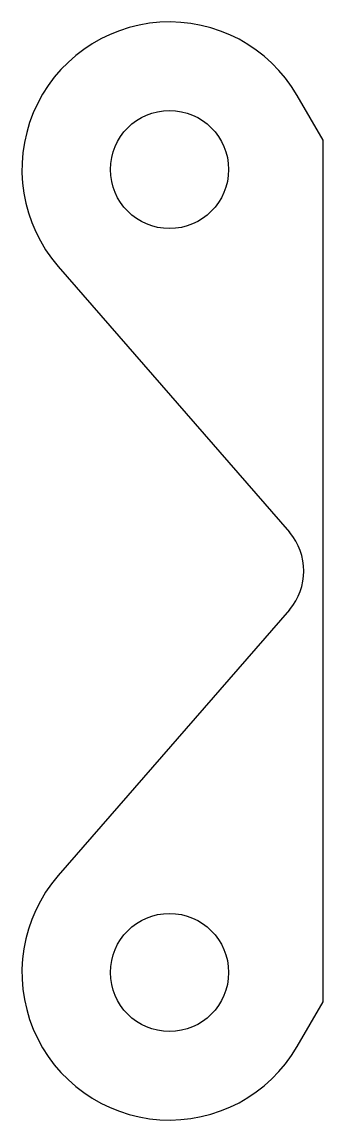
# Model space of a CAD drawing. Header units: metres. Extents: x -51 to 0, y -20 to 166.
import ezdxf

# ---------------------------------------------------------------- set-up
doc = ezdxf.new("R2010")
doc.units = ezdxf.units.M

msp = doc.modelspace()

# ---------------------------------------------------------------- linework, layer by layer
at = {"layer": 'PARAMETRIX'}
for p, q in [((0, 146), (-4.3734, 153.5415)), ((0, 0), (0, 146)), ((-44.8652, 124.5956), (-5.7058, 79.5617)), ((-5.7058, 66.4383), (-44.8652, 21.4044)), ((-4.3734, -7.5415), (0, 0))]:
    msp.add_line(p, q, dxfattribs=at)
for centre in [(-26, 141), (-26, 5)]:
    msp.add_circle(centre, 10, dxfattribs=at)
for centre, radius, start, end in [((-26, 141), 25, 30.1098, 221.0087), ((-13.2519, 73), 10, 318.9913, 41.0087), ((-26, 5), 25, 138.9913, 329.8902)]:
    msp.add_arc(centre, radius, start, end, dxfattribs=at)

doc.saveas('drawing.dxf')
